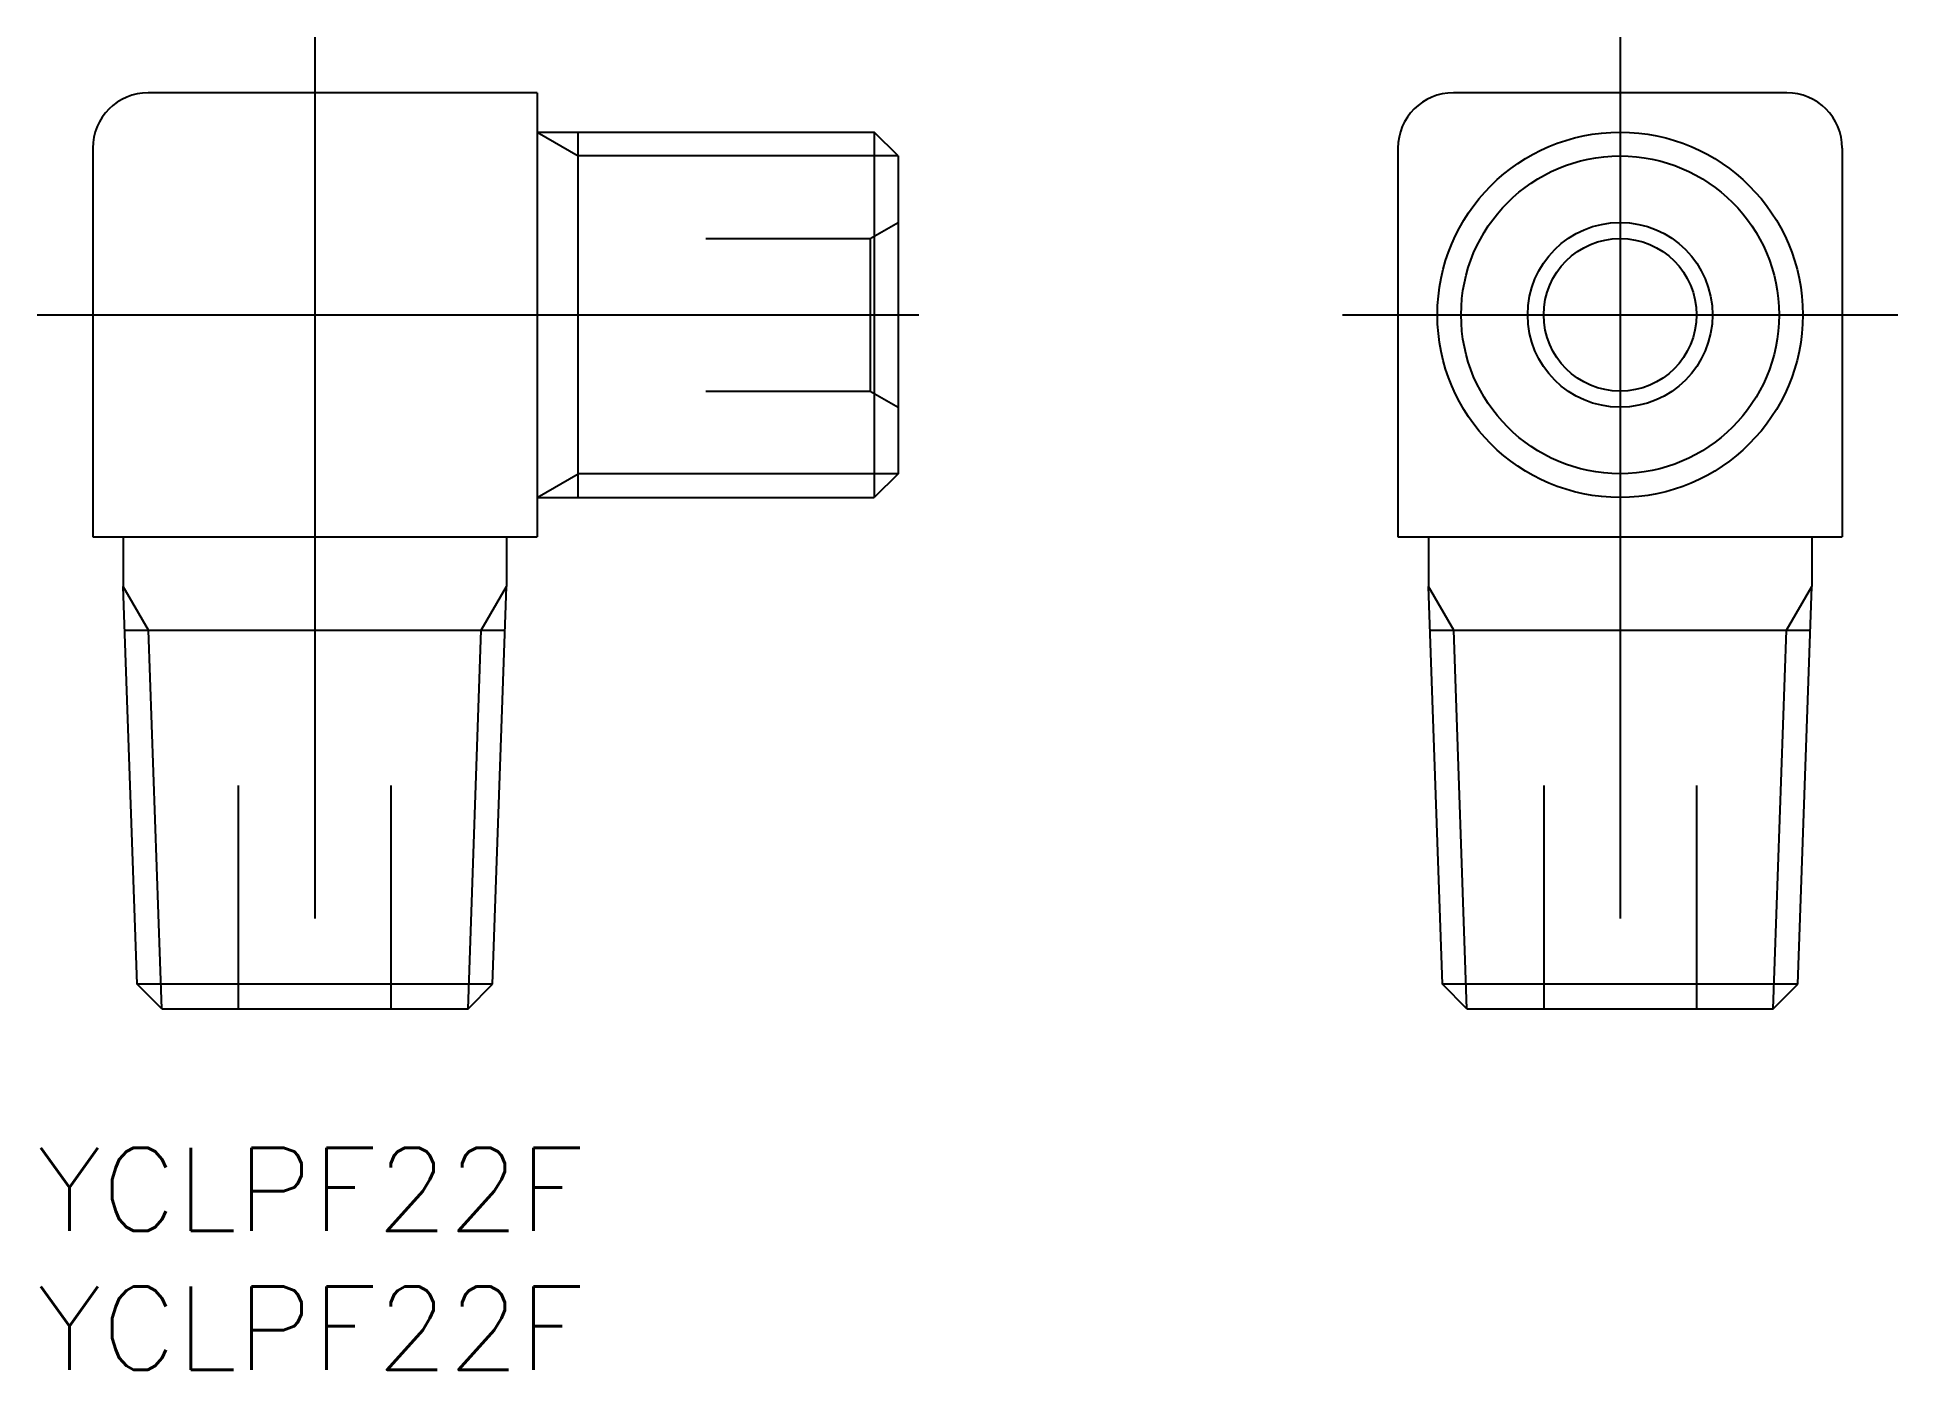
# Model space of a CAD drawing. Extents: x -10 to 57, y -38 to 10.
import ezdxf

# ---------------------------------------------------------------- set-up
doc = ezdxf.new("R2010")
doc.units = 0
doc.linetypes.add('CENTER', pattern=[50.8, 31.75, -6.35, 6.35, -6.35])
doc.linetypes.add('DASHED', pattern=[19.05, 12.7, -6.35])
doc.layers.get('0').update_dxf_attribs({"linetype": 'CONTINUOUS'})
doc.layers.add('CENTER', color=1, linetype='CENTER')
doc.styles.get("Standard").update_dxf_attribs({"font": 'txt.shx', "height": 3, "bigfont": 'bigfont.shx'})

msp = doc.modelspace()

# ---------------------------------------------------------------- linework, layer by layer
at = {"color": 7, "linetype": 'CONTINUOUS'}
for p, q in [((8, 8), (-6, 8)), ((8, 8), (8, -8)), ((53, 8), (41, 8)), ((8, 6.578), (20.144, 6.578)), ((9.483, -6.578), (9.483, 6.578)), ((20.144, 6.578), (20.144, -6.578)), ((21, 5.722), (20.144, 6.578)), ((-8, 6), (-8, -8)), ((21, 5.722), (21, -5.722)), ((39, 6), (39, -8)), ((55, 6), (55, -8)), ((21, -5.722), (20.144, -6.578)), ((8, -6.578), (20.144, -6.578)), ((-8, -8), (8, -8)), ((-6.9, -8), (-6.9, -9.783)), ((6.9, -8), (6.9, -9.783)), ((39, -8), (55, -8)), ((40.1, -8), (40.1, -9.783)), ((53.9, -8), (53.9, -9.783)), ((-6.4, -24.113), (-6.9, -9.783)), ((6.4, -24.113), (6.9, -9.783)), ((40.6, -24.113), (40.1, -9.783)), ((53.4, -24.113), (53.9, -9.783)), ((-6.845, -11.362), (6.845, -11.362)), ((40.155, -11.362), (53.845, -11.362)), ((6.4, -24.113), (-6.4, -24.113)), ((-5.513, -25), (-6.4, -24.113)), ((5.513, -25), (6.4, -24.113)), ((53.4, -24.113), (40.6, -24.113)), ((41.487, -25), (40.6, -24.113)), ((52.513, -25), (53.4, -24.113)), ((-5.513, -25), (5.513, -25)), ((41.487, -25), (52.513, -25))]:
    msp.add_line(p, q, dxfattribs=at)
at = {"color": 3, "linetype": 'CONTINUOUS'}
for p, q in [((8, 6.578), (9.483, 5.722)), ((21, 5.722), (9.483, 5.722)), ((8, -6.578), (9.483, -5.722)), ((21, -5.722), (9.483, -5.722)), ((-5.989, -11.362), (-6.9, -9.783)), ((5.989, -11.362), (6.9, -9.783)), ((41.011, -11.362), (40.1, -9.783)), ((52.989, -11.362), (53.9, -9.783)), ((-5.513, -25), (-5.989, -11.362)), ((5.513, -25), (5.989, -11.362)), ((41.487, -25), (41.011, -11.362)), ((52.513, -25), (52.989, -11.362))]:
    msp.add_line(p, q, dxfattribs=at)
at = {"color": 3, "linetype": 'DASHED'}
for p, q in [((14.072, 2.75), (20, 2.75)), ((20, 2.75), (21, 3.327)), ((20, 2.75), (20, -2.75)), ((14.072, -2.75), (20, -2.75)), ((20, -2.75), (21, -3.327)), ((-2.75, -25), (-2.75, -16.948)), ((2.75, -25), (2.75, -16.948)), ((44.25, -16.948), (44.25, -25)), ((49.75, -16.948), (49.75, -25))]:
    msp.add_line(p, q, dxfattribs=at)
at = {"color": 7, "linetype": 'CONTINUOUS'}
for radius in [6.579, 3.327, 2.75]:
    msp.add_circle((47, 0), radius, dxfattribs=at)
at = {"color": 3, "linetype": 'CONTINUOUS'}
msp.add_circle((47, 0), 5.723, dxfattribs=at)
at = {"color": 7, "linetype": 'CONTINUOUS'}
for centre, start, end in [((-6, 6), 90, 180), ((41, 6), 90, 180), ((53, 6), 0, 90)]:
    msp.add_arc(centre, 2, start, end, dxfattribs=at)
at = {"layer": 'CENTER', "color": 1, "linetype": 'CENTER'}
for p, q in [((0, 10), (0, -27)), ((47, 10), (47, -27)), ((-10, 0), (23, 0)), ((37, 0), (57, 0))]:
    msp.add_line(p, q, dxfattribs=at)

# ---------------------------------------------------------------- texts
at = {"color": 7, "linetype": 'CONTINUOUS'}
for p in [(-10, -33), (-10, -38)]:
    msp.add_text('YCLPF22F', height=3, dxfattribs=at).set_placement(p)

doc.saveas('drawing.dxf')
